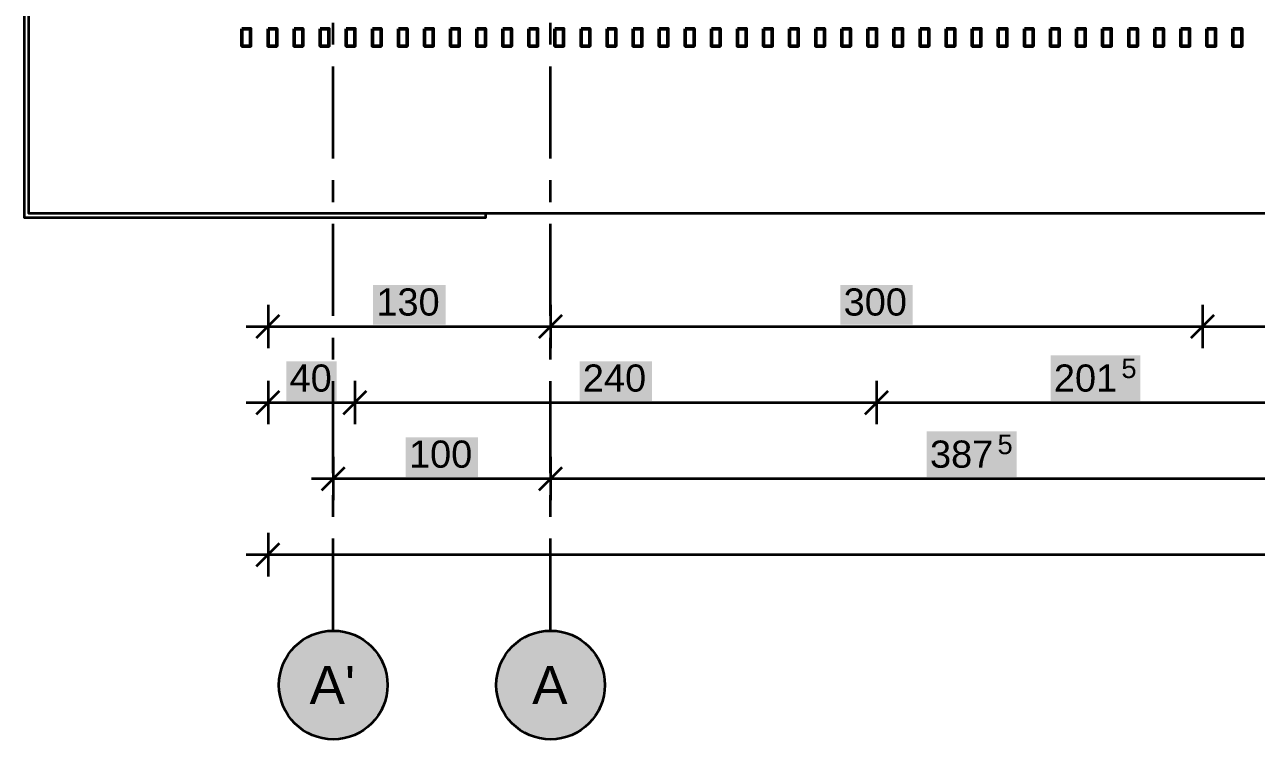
# Model space of a CAD drawing. Header units: metres. Extents: x -5.4 to 63.6, y -5.9 to 13.
# Drawn here: x -2.42 to 3.25, y -3.72 to -0.43 of the extents above; entities that cross this region are included whole.
import ezdxf

# ---------------------------------------------------------------- set-up
doc = ezdxf.new("R2010")
doc.units = ezdxf.units.M
doc.linetypes.add('KRESKOWA', pattern=[5.25, 4.2, -1.05])
doc.linetypes.add('PUNKTOWA', pattern=[10.5, 8.4, -1.05, 0, -1.05])
for name, color, linetype, lineweight in [('A-MASKA', 7, 'Continuous', 18), ('A-NAD-CIECIEM', 8, 'KRESKOWA', 25), ('A-OSIE', 1, 'PUNKTOWA', 25), ('A-SCIANY-KONSTR', 7, 'Continuous', 50), ('A-WIDOK', 7, 'Continuous', 25), ('A-WYMIARY', 1, 'Continuous', 25)]:
    doc.layers.add(name, color=color, linetype=linetype, lineweight=lineweight)
doc.styles.add('PL_ARIAL', font='arial.ttf')

msp = doc.modelspace()

# ---------------------------------------------------------------- hatches: boundary and pattern name
at = {"layer": 'A-MASKA', "true_color": 0xffffff}
for points in [[(-0.8166, -1.8125), (-0.4834, -1.8125), (-0.4834, -1.63), (-0.8166, -1.63)], [(1.3334, -1.8125), (1.6666, -1.8125), (1.6666, -1.63), (1.3334, -1.63)], [(-1.216, -2.1625), (-0.984, -2.1625), (-0.984, -1.98), (-1.216, -1.98)], [(0.1334, -2.1625), (0.4666, -2.1625), (0.4666, -1.98), (0.1334, -1.98)], [(2.3008, -2.1625), (2.7142, -2.1625), (2.7142, -1.9525), (2.3008, -1.9525)], [(1.7308, -2.5125), (2.1442, -2.5125), (2.1442, -2.3025), (1.7308, -2.3025)], [(-0.6666, -2.5125), (-0.3334, -2.5125), (-0.3334, -2.33), (-0.6666, -2.33)]]:
    msp.add_hatch(color=7, dxfattribs=at).paths.add_polyline_path(points)
at = {"layer": 'A-OSIE', "true_color": 0xffffff}
for points in [[(-0.75, -3.47), (-0.7521, -3.4374), (-0.7585, -3.4053), (-0.769, -3.3743), (-0.7835, -3.345), (-0.8017, -3.3178), (-0.8232, -3.2932), (-0.8478, -3.2717), (-0.875, -3.2535), (-0.9043, -3.239), (-0.9353, -3.2285), (-0.9674, -3.2221), (-1, -3.22), (-1.0326, -3.2221), (-1.0647, -3.2285), (-1.0957, -3.239), (-1.125, -3.2535), (-1.1522, -3.2717), (-1.1768, -3.2932), (-1.1983, -3.3178), (-1.2165, -3.345), (-1.231, -3.3743), (-1.2415, -3.4053), (-1.2479, -3.4374), (-1.25, -3.47), (-1.2479, -3.5026), (-1.2415, -3.5347), (-1.231, -3.5657), (-1.2165, -3.595), (-1.1983, -3.6222), (-1.1768, -3.6468), (-1.1522, -3.6683), (-1.125, -3.6865), (-1.0957, -3.701), (-1.0647, -3.7115), (-1.0326, -3.7179), (-1, -3.72), (-0.9674, -3.7179), (-0.9353, -3.7115), (-0.9043, -3.701), (-0.875, -3.6865), (-0.8478, -3.6683), (-0.8232, -3.6468), (-0.8017, -3.6222), (-0.7835, -3.595), (-0.769, -3.5657), (-0.7585, -3.5347), (-0.7521, -3.5026)], [(0.25, -3.47), (0.2479, -3.4374), (0.2415, -3.4053), (0.231, -3.3743), (0.2165, -3.345), (0.1983, -3.3178), (0.1768, -3.2932), (0.1522, -3.2717), (0.125, -3.2535), (0.0957, -3.239), (0.0647, -3.2285), (0.0326, -3.2221), (0, -3.22), (-0.0326, -3.2221), (-0.0647, -3.2285), (-0.0957, -3.239), (-0.125, -3.2535), (-0.1522, -3.2717), (-0.1768, -3.2932), (-0.1983, -3.3178), (-0.2165, -3.345), (-0.231, -3.3743), (-0.2415, -3.4053), (-0.2479, -3.4374), (-0.25, -3.47), (-0.2479, -3.5026), (-0.2415, -3.5347), (-0.231, -3.5657), (-0.2165, -3.595), (-0.1983, -3.6222), (-0.1768, -3.6468), (-0.1522, -3.6683), (-0.125, -3.6865), (-0.0957, -3.701), (-0.0647, -3.7115), (-0.0326, -3.7179), (0, -3.72), (0.0326, -3.7179), (0.0647, -3.7115), (0.0957, -3.701), (0.125, -3.6865), (0.1522, -3.6683), (0.1768, -3.6468), (0.1983, -3.6222), (0.2165, -3.595), (0.231, -3.5657), (0.2415, -3.5347), (0.2479, -3.5026)]]:
    msp.add_hatch(color=7, dxfattribs=at).paths.add_polyline_path(points)

# ---------------------------------------------------------------- linework, layer by layer
at = {"layer": 'A-NAD-CIECIEM', "linetype": 'KRESKOWA', "lineweight": 35, "ltscale": 0.05, "flags": 128}
msp.add_lwpolyline([(12.32, 3.1005), (12.32, 5.425), (12.6, 5.425), (12.6, -1.3), (-2.4, -1.3), (-2.4, 5.425), (-1.32, 5.425), (-1.32, 3.7005)], dxfattribs=at)
at = {"layer": 'A-OSIE', "linetype": 'PUNKTOWA', "lineweight": 35, "ltscale": 0.050498, "flags": 128}
for points in [[(-1, -3.22), (-1, 10.99)], [(0, -3.22), (0, 10.99)]]:
    msp.add_lwpolyline(points, dxfattribs=at)
at = {"layer": 'A-OSIE', "linetype": 'Continuous', "lineweight": 35, "ltscale": 0.05}
for centre in [(-1, -3.47), (0, -3.47)]:
    msp.add_circle(centre, 0.25, dxfattribs=at)
at = {"layer": 'A-SCIANY-KONSTR', "lineweight": 50, "ltscale": 0.05}
for points in [[(-1.42, -0.45), (-1.42, -0.53), (-1.38, -0.53), (-1.38, -0.45)], [(-1.3, -0.45), (-1.3, -0.53), (-1.26, -0.53), (-1.26, -0.45)], [(-1.18, -0.45), (-1.18, -0.53), (-1.14, -0.53), (-1.14, -0.45)], [(-1.06, -0.45), (-1.06, -0.53), (-1.02, -0.53), (-1.02, -0.45)], [(-0.94, -0.45), (-0.94, -0.53), (-0.9, -0.53), (-0.9, -0.45)], [(-0.82, -0.45), (-0.82, -0.53), (-0.78, -0.53), (-0.78, -0.45)], [(-0.7, -0.45), (-0.7, -0.53), (-0.66, -0.53), (-0.66, -0.45)], [(-0.58, -0.45), (-0.58, -0.53), (-0.54, -0.53), (-0.54, -0.45)], [(-0.46, -0.45), (-0.46, -0.53), (-0.42, -0.53), (-0.42, -0.45)], [(-0.34, -0.45), (-0.34, -0.53), (-0.3, -0.53), (-0.3, -0.45)], [(-0.22, -0.45), (-0.22, -0.53), (-0.18, -0.53), (-0.18, -0.45)], [(-0.1, -0.45), (-0.1, -0.53), (-0.06, -0.53), (-0.06, -0.45)], [(0.02, -0.45), (0.02, -0.53), (0.06, -0.53), (0.06, -0.45)], [(0.14, -0.45), (0.14, -0.53), (0.18, -0.53), (0.18, -0.45)], [(0.26, -0.45), (0.26, -0.53), (0.3, -0.53), (0.3, -0.45)], [(0.38, -0.45), (0.38, -0.53), (0.42, -0.53), (0.42, -0.45)], [(0.5, -0.45), (0.5, -0.53), (0.54, -0.53), (0.54, -0.45)], [(0.62, -0.45), (0.62, -0.53), (0.66, -0.53), (0.66, -0.45)], [(0.74, -0.45), (0.74, -0.53), (0.78, -0.53), (0.78, -0.45)], [(0.86, -0.45), (0.86, -0.53), (0.9, -0.53), (0.9, -0.45)], [(0.98, -0.45), (0.98, -0.53), (1.02, -0.53), (1.02, -0.45)], [(1.1, -0.45), (1.1, -0.53), (1.14, -0.53), (1.14, -0.45)], [(1.22, -0.45), (1.22, -0.53), (1.26, -0.53), (1.26, -0.45)], [(1.34, -0.45), (1.34, -0.53), (1.38, -0.53), (1.38, -0.45)], [(1.46, -0.45), (1.46, -0.53), (1.5, -0.53), (1.5, -0.45)], [(1.58, -0.45), (1.58, -0.53), (1.62, -0.53), (1.62, -0.45)], [(1.7, -0.45), (1.7, -0.53), (1.74, -0.53), (1.74, -0.45)], [(1.82, -0.45), (1.82, -0.53), (1.86, -0.53), (1.86, -0.45)], [(1.94, -0.45), (1.94, -0.53), (1.98, -0.53), (1.98, -0.45)], [(2.06, -0.45), (2.06, -0.53), (2.1, -0.53), (2.1, -0.45)], [(2.18, -0.45), (2.18, -0.53), (2.22, -0.53), (2.22, -0.45)], [(2.3, -0.45), (2.3, -0.53), (2.34, -0.53), (2.34, -0.45)], [(2.42, -0.45), (2.42, -0.53), (2.46, -0.53), (2.46, -0.45)], [(2.54, -0.45), (2.54, -0.53), (2.58, -0.53), (2.58, -0.45)], [(2.66, -0.45), (2.66, -0.53), (2.7, -0.53), (2.7, -0.45)], [(2.78, -0.45), (2.78, -0.53), (2.82, -0.53), (2.82, -0.45)], [(2.9, -0.45), (2.9, -0.53), (2.94, -0.53), (2.94, -0.45)], [(3.02, -0.45), (3.02, -0.53), (3.06, -0.53), (3.06, -0.45)], [(3.14, -0.45), (3.14, -0.53), (3.18, -0.53), (3.18, -0.45)]]:
    msp.add_lwpolyline(points, close=True, dxfattribs=at)
at = {"layer": 'A-WIDOK', "lineweight": 35, "ltscale": 0.05}
for points in [[(-0.3, -1.3005), (-0.3, -1.32), (-2.42, -1.32), (-2.42, 5.445), (-0.3255, 5.445)], [(12.3255, 5.425), (12.6, 5.425), (12.6, -1.3), (-2.4, -1.3), (-2.4, 5.425), (-1.3005, 5.425)]]:
    msp.add_lwpolyline(points, dxfattribs=at)
at = {"layer": 'A-WYMIARY', "lineweight": 35, "ltscale": 0.05}
for points in [[(-1.3, -1.72), (-1.3, -1.92)], [(0, -1.72), (0, -1.92)], [(3, -1.72), (3, -1.92)], [(-1.353, -1.873), (-1.247, -1.767)], [(-0.053, -1.873), (0.053, -1.767)], [(2.947, -1.873), (3.053, -1.767)], [(-1.4, -1.82), (12.4, -1.82)], [(-1.3, -2.07), (-1.3, -2.27)], [(-0.9, -2.07), (-0.9, -2.27)], [(1.5, -2.07), (1.5, -2.27)], [(-1.353, -2.223), (-1.247, -2.117)], [(-0.953, -2.223), (-0.847, -2.117)], [(1.447, -2.223), (1.553, -2.117)], [(-1.4, -2.17), (12.4, -2.17)], [(-1, -2.42), (-1, -2.62)], [(0, -2.42), (0, -2.62)], [(-1.053, -2.573), (-0.947, -2.467)], [(-0.053, -2.573), (0.053, -2.467)], [(-1.1, -2.52), (12.1, -2.52)], [(-1.3, -2.77), (-1.3, -2.97)], [(-1.353, -2.923), (-1.247, -2.817)], [(-1.4, -2.87), (12.4, -2.87)]]:
    msp.add_lwpolyline(points, dxfattribs=at)

# ---------------------------------------------------------------- texts
at = {"layer": 'A-OSIE', "style": 'PL_ARIAL'}
for s, p in [("A'", (-1.1091, -3.5575)), ('A', (-0.0848, -3.5575))]:
    msp.add_text(s, height=0.175, dxfattribs=at).set_placement(p)
at = {"layer": 'A-WYMIARY', "style": 'PL_ARIAL'}
for s, height, p in [('130', 0.125, (-0.8016, -1.77)), ('300', 0.125, (1.3484, -1.77)), ('5', 0.09, (2.6264, -2.0575)), ('40', 0.125, (-1.201, -2.12)), ('240', 0.125, (0.1484, -2.12)), ('201', 0.125, (2.3158, -2.12)), ('5', 0.09, (2.0564, -2.4075)), ('100', 0.125, (-0.6516, -2.47)), ('387', 0.125, (1.7458, -2.47))]:
    msp.add_text(s, height=height, dxfattribs=at).set_placement(p)

doc.saveas('drawing.dxf')
